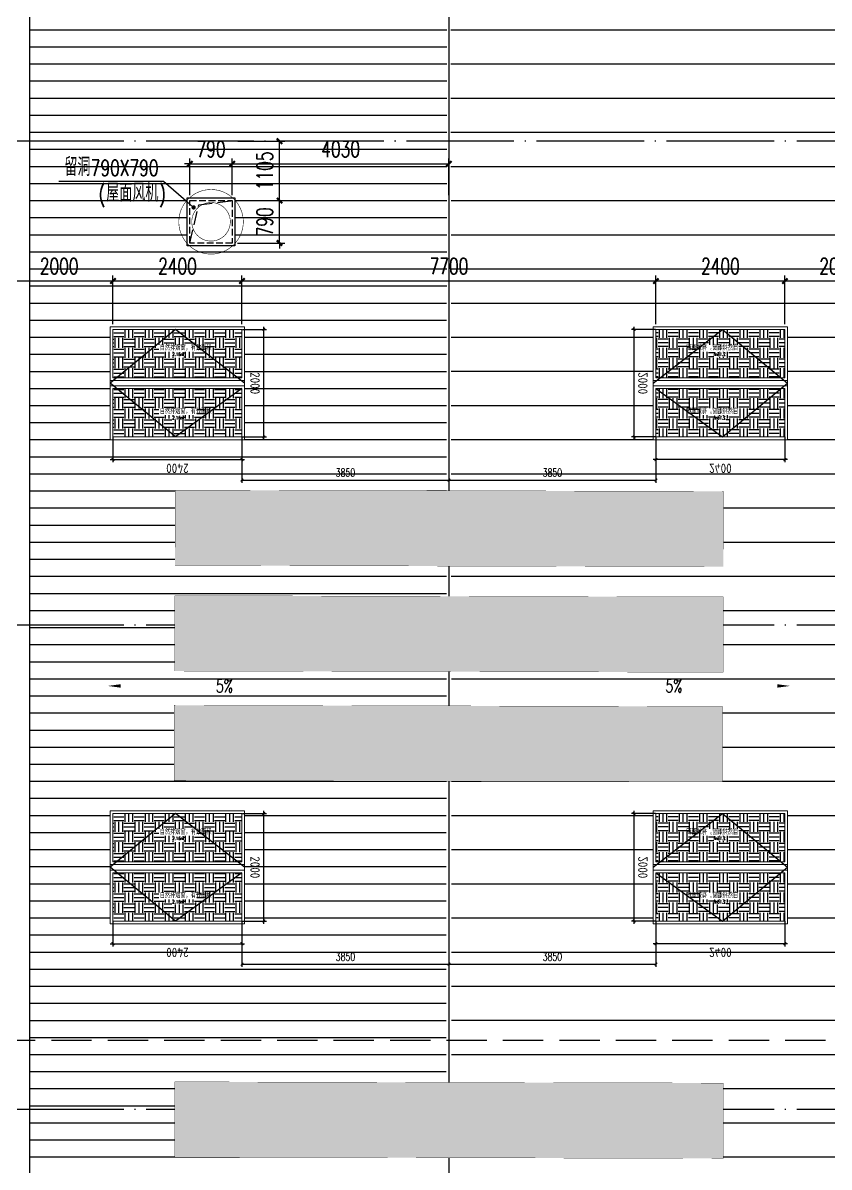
# Model space of a CAD drawing. Extents: x -1313754 to 847533, y 489853 to 941203.
# Drawn here: x 256870 to 271868, y 749747 to 771018 of the extents above; entities that cross this region are included whole.
import ezdxf

# ---------------------------------------------------------------- set-up
doc = ezdxf.new("R2010")
doc.units = 0
doc.header["$LTSCALE"] = 1000
doc.header["$MEASUREMENT"] = 0
for name, pattern in [('DASH', [0.35, 0.25, -0.1]), ('DOTE', [2.42, 2, -0.2, 0.02, -0.2]), ('HIDDEN', [9.525, 6.35, -3.175])]:
    doc.linetypes.add(name, pattern=pattern)
doc.layers.get('Defpoints').update_dxf_attribs({"color": 210})
for name, color, linetype in [('99平面图例外参$0$A-HATCH-2', 251, 'Continuous'), ('A-AXIS-DOTE', 14, 'DOTE'), ('A-AXIS-DP', 126, 'Continuous'), ('A-AXIS-SYMB', 3, 'Continuous'), ('A-DRAIN', 142, 'Continuous'), ('A-HATCH-2', 251, 'Continuous'), ('A-LIN-V', 9, 'Continuous'), ('A-SFCE', 30, 'Continuous'), ('A-WINDOW', 140, 'Continuous'), ('AS-COLN', 6, 'Continuous'), ('AS-WALL', 40, 'Continuous'), ('AS-结构边线层', 200, 'Continuous'), ('DIM_SYMB', 3, 'Continuous'), ('E-电气标注', 84, 'Continuous'), ('PUB_TEXT', 7, 'Continuous'), ('SPACE', 7, 'Continuous'), ('SPACE_HATCH', 8, 'Continuous'), ('参考线', 8, 'Continuous'), ('外框', 1, 'HIDDEN'), ('暖通', 7, 'Continuous'), ('虹吸雨水斗', 6, 'Continuous')]:
    doc.layers.add(name, color=color, linetype=linetype)
doc.layers.add('成型线', color=3, linetype='Continuous', lineweight=18)
doc.styles.add('_TCH_DIM', font='SIMPLEX', dxfattribs={"bigfont": 'GBCBIG'})
doc.styles.add('_TCH_DIM_T3', font='SIMPLEX', dxfattribs={"width": 0.705882, "bigfont": 'GBCBIG'})
doc.styles.add('_TCH_SPACE', font='SIMPLEX', dxfattribs={"height": 5, "bigfont": 'GBCBIG'})
doc.styles.get("Standard").update_dxf_attribs({"font": 'gbenor.shx', "bigfont": 'gbcbig.shx'})
doc.dimstyles.new('_TCH_ARCH&&100', dxfattribs={"dimtxt": 297.5, "dimasz": 100, "dimexe": 100, "dimexo": 100, "dimgap": 126.25, "dimtad": 1, "dimdec": 0, "dimzin": 0, "dimdsep": 46, "dimtxsty": '_TCH_DIM_T3', "dimblk": 'ARCHTICK', "dimcen": 0.09, "dimclrt": 7, "dimazin": 2, "dimtfac": 1, "dimtdec": 0, "dimtix": 1, "dimtmove": 2, "dimatfit": 3, "dimfxl": 0, "dimtolj": 1, "dimtzin": 0, "dimarcsym": 0})
doc.dimstyles.new('_TCH_ARCH&&50', dxfattribs={"dimtxt": 148.75, "dimasz": 50, "dimexe": 50, "dimexo": 50, "dimgap": 63.125, "dimtad": 1, "dimdec": 0, "dimzin": 0, "dimdsep": 46, "dimtxsty": '_TCH_DIM_T3', "dimblk": 'ARCHTICK', "dimcen": 0.09, "dimclrt": 7, "dimazin": 2, "dimtfac": 1, "dimtdec": 0, "dimtix": 1, "dimtmove": 2, "dimatfit": 3, "dimfxl": 0, "dimtolj": 1, "dimtzin": 0, "dimarcsym": 0})
pattern_1 = [(0, (0, 0), (187.5, 187.5), [187.5, -187.5]), (0, (0, 70.31), (187.5, 187.5), [187.5, -187.5]), (0, (0, 140.62), (187.5, 187.5), [187.5, -187.5]), (90, (23.44, 164.06), (-187.5, 187.5), [187.5, -187.5]), (90, (93.75, 164.06), (-187.5, 187.5), [187.5, -187.5]), (90, (164.06, 164.06), (-187.5, 187.5), [187.5, -187.5])]

# ---------------------------------------------------------------- blocks, each defined once
blk = doc.blocks.new('rrrrrrrrrrrrrrrrrrrrr')
at = {"layer": 'A-HATCH-2'}
h = blk.add_hatch(dxfattribs=at)
h.set_pattern_fill('ANSI31', color=256, scale=400, angle=135)
h.set_pattern_definition([(180, (-500100, 0), (-6e-14, -635), [])])
h.paths.add_polyline_path([(-230998, 832220), (-235304.2, 818948.4), (-235249.4, 746374.3), (-235304.2, 741420), (-227504.2, 741420), (-227504.2, 832220)])
h = blk.add_hatch(dxfattribs=at)
h.set_pattern_fill('ANSI31', color=256, scale=200, angle=135)
h.set_pattern_definition([(180, (-500100, 0), (-3e-14, -317.5), [])])
h.paths.add_polyline_path([(-243104.2, 792640.4), (-235304.2, 816680.2), (-235304.2, 830430), (-235359, 746374.3), (-235304.2, 741420), (-243104.2, 741420)])
at = {"layer": 'A-AXIS-SYMB'}
for points in [[(-239720, 758691.6, 0, 0, 0), (-241650, 758691.6, 0, 64, 0), (-241410, 758691.6, 0, 0, 0)], [(-230888.4, 758691.6, 0, 0, 0), (-228958.4, 758691.6, 0, 64, 0), (-229198.4, 758691.6, 0, 0, 0)]]:
    blk.add_lwpolyline(points, format="xyseb", dxfattribs=at)
at = {"layer": 'A-LIN-V'}
blk.add_lwpolyline([(-243104.2, 792640.4), (-243104.2, 741420)], dxfattribs=at)
at = {"layer": 'A-SFCE'}
blk.add_line((-235304.2, 818948.4), (-235304.2, 741420), dxfattribs=at)
at = {"layer": 'PUB_TEXT', "style": '_TCH_DIM', "width": 0.705882}
for p in [(-239636, 758572.6), (-231276.4, 758572.6)]:
    blk.add_text('5%', height=238, dxfattribs=at).set_placement(p)
blk = doc.blocks.new('_ArchTick')
at = {"color": 0, "linetype": 'ByBlock', "const_width": 0.4}
blk.add_lwpolyline([(-0.5, -0.5), (0.5, 0.5)], dxfattribs=at)
blk = doc.blocks.new('44')
at = {"layer": 'A-AXIS-DP', "color": 1}
for p, q in [((280302, 745270), (280302, 747370)), ((277446, 744900), (279946, 744900))]:
    blk.add_line(p, q, dxfattribs=at)
for p, xscale, yscale, zscale, rotation in [((280302, 747320), -50.00000000000003, 50.00000000000003, 50.00000000000001, 270), ((280302, 745320), -50.00000000000001, 50.00000000000001, 50.00000000000001, 90), ((279896, 744900), -50, 50, 50, 180)]:
    blk.add_blockref('_ArchTick', p, dxfattribs=dict(at, xscale=xscale, yscale=yscale, zscale=zscale, rotation=rotation))
at = {"layer": 'A-AXIS-DP', "color": 1, "xscale": -50, "yscale": 50, "zscale": 50}
blk.add_blockref('_ArchTick', (277496, 744900), dxfattribs=at)
at = {"layer": 'A-AXIS-DP', "color": 1, "insert": (278696, 744737), "char_height": 175, "attachment_point": 5, "rotation": 180}
blk.add_mtext('\\A1;2400', dxfattribs=at)
blk.add_wipeout([(277446, 745270), (279946, 745270), (279946, 747370), (277446, 747370)]).dxf.layer = '参考线'
at = {"layer": 'SPACE_HATCH'}
h = blk.add_hatch(dxfattribs=at)
h.set_pattern_fill('土壤', color=1, scale=50, style=0)
h.set_pattern_definition(pattern_1)
h.paths.add_polyline_path([(277496, 746420), (279896, 746420), (279896, 747320), (277496, 747320)])
h.paths.add_polyline_path([(278352, 746904), (279057, 746904), (279057, 747034), (278352, 747034)])
h.paths.add_polyline_path([(278591, 746811), (278817, 746811), (278817, 746895), (278591, 746895)])
h = blk.add_hatch(dxfattribs=at)
h.set_pattern_fill('土壤', color=1, scale=50, style=0)
h.set_pattern_definition(pattern_1)
h.paths.add_polyline_path([(277496, 746220), (279896, 746220), (279896, 745320), (277496, 745320)])
h.paths.add_polyline_path([(278352, 745724), (279057, 745724), (279057, 745854), (278352, 745854)])
h.paths.add_polyline_path([(278591, 745631), (278817, 745631), (278817, 745715), (278591, 745715)])
at = {"layer": 'A-AXIS-DP', "color": 1}
for p, q in [((279906, 747320), (280352, 747320)), ((277496, 745320), (277496, 744850)), ((279896, 745320), (279896, 744850)), ((279906, 745320), (280352, 745320))]:
    blk.add_line(p, q, dxfattribs=at)
at = {"layer": '外框'}
for points in [[(279946, 746320), (278658, 747320), (277446, 746320)], [(279896, 746220), (278658, 745320), (277446, 746320)]]:
    blk.add_lwpolyline(points, dxfattribs=at)
at = {"layer": '成型线'}
for p, q in [((279946, 745270), (279946, 747370)), ((277496, 746420), (279896, 746420)), ((277446, 746370), (279946, 746370)), ((277446, 746270), (279946, 746270)), ((277496, 746220), (279896, 746220))]:
    blk.add_line(p, q, dxfattribs=at)
for points in [[(279946, 745270), (277446, 745270), (277446, 747370), (279946, 747370)], [(277496, 746420), (277496, 747320), (279896, 747320), (279896, 746420)], [(279896, 746220), (279896, 745320), (277496, 745320), (277496, 746220)]]:
    blk.add_lwpolyline(points, dxfattribs=at)
at = {"layer": 'A-AXIS-DP', "color": 1, "insert": (280139, 746320), "char_height": 175, "attachment_point": 5, "rotation": 270}
blk.add_mtext('\\A1;2000', dxfattribs=at)
at = {"layer": 'SPACE', "color": 1, "style": '_TCH_SPACE'}
for p in [(278365, 746930), (278365, 745750)]:
    blk.add_text('自然排烟窗，有效面积', height=96.5, dxfattribs=at).set_placement(p)
at = {"layer": 'SPACE', "color": 1, "style": '_TCH_SPACE', "width": 0.705882}
for s, height, p in [('2.16m', 59.5, (278600, 746828)), ('2', 29.8, (278792, 746863)), ('2.16m', 59.5, (278600, 745648)), ('2', 29.8, (278792, 745683))]:
    blk.add_text(s, height=height, dxfattribs=at).set_placement(p)
blk = doc.blocks.new('*D2540')
at = {"layer": 'A-WINDOW', "color": 0, "lineweight": -2}
for p, q in [((293946, 817220), (293946, 816470)), ((297796, 817220), (297796, 816470)), ((293946, 816520), (297796, 816520))]:
    blk.add_line(p, q, dxfattribs=at)
at = {"layer": 'Defpoints', "color": 0}
for p in [(293946, 817270), (297796, 817270), (297796, 816520)]:
    blk.add_point(p, dxfattribs=at)
at = {"layer": 'A-WINDOW', "color": 0, "lineweight": -2, "xscale": 50, "yscale": 50, "zscale": 50, "rotation": 180}
blk.add_blockref('_ArchTick', (293946, 816520), dxfattribs=at)
at = {"layer": 'A-WINDOW', "color": 0, "lineweight": -2, "xscale": 50, "yscale": 50, "zscale": 50}
blk.add_blockref('_ArchTick', (297796, 816520), dxfattribs=at)
at = {"layer": 'A-WINDOW', "color": 7, "insert": (295871, 816658), "char_height": 148.8, "attachment_point": 5, "style": '_TCH_DIM_T3'}
blk.add_mtext('\\A1;3850', dxfattribs=at)
blk = doc.blocks.new('*D2541')
at = {"layer": 'A-WINDOW', "color": 0, "lineweight": -2}
for p, q in [((297796, 817220), (297796, 816470)), ((301646, 817220), (301646, 816470)), ((297796, 816520), (301646, 816520))]:
    blk.add_line(p, q, dxfattribs=at)
at = {"layer": 'Defpoints', "color": 0}
for p in [(297796, 817270), (301646, 817270), (301646, 816520)]:
    blk.add_point(p, dxfattribs=at)
at = {"layer": 'A-WINDOW', "color": 0, "lineweight": -2, "xscale": 50, "yscale": 50, "zscale": 50, "rotation": 180}
blk.add_blockref('_ArchTick', (297796, 816520), dxfattribs=at)
at = {"layer": 'A-WINDOW', "color": 0, "lineweight": -2, "xscale": 50, "yscale": 50, "zscale": 50}
blk.add_blockref('_ArchTick', (301646, 816520), dxfattribs=at)
at = {"layer": 'A-WINDOW', "color": 7, "insert": (299721, 816658), "char_height": 148.8, "attachment_point": 5, "style": '_TCH_DIM_T3'}
blk.add_mtext('\\A1;3850', dxfattribs=at)
blk = doc.blocks.new('*D2169')
at = {"layer": 'A-AXIS-DP', "color": 0, "lineweight": -2}
for p, q in [((256546, 765420), (256546, 766320)), ((256546, 766220), (258546, 766220)), ((258546, 765420), (258546, 766320))]:
    blk.add_line(p, q, dxfattribs=at)
at = {"layer": 'Defpoints', "color": 0}
for p in [(258546, 766220), (256546, 765320), (258546, 765320)]:
    blk.add_point(p, dxfattribs=at)
at = {"layer": 'A-AXIS-DP', "color": 0, "lineweight": -2, "xscale": 100, "yscale": 100, "zscale": 100, "rotation": 180}
blk.add_blockref('_ArchTick', (256546, 766220), dxfattribs=at)
at = {"layer": 'A-AXIS-DP', "color": 0, "lineweight": -2, "xscale": 100, "yscale": 100, "zscale": 100}
blk.add_blockref('_ArchTick', (258546, 766220), dxfattribs=at)
at = {"layer": 'A-AXIS-DP', "color": 7, "insert": (257546, 766495), "char_height": 297.5, "attachment_point": 5, "style": '_TCH_DIM_T3'}
blk.add_mtext('\\A1;2000', dxfattribs=at)
blk = doc.blocks.new('*D2170')
at = {"layer": 'A-AXIS-DP', "color": 0, "lineweight": -2}
for p, q in [((258546, 765420), (258546, 766320)), ((258546, 766220), (260946, 766220)), ((260946, 765420), (260946, 766320))]:
    blk.add_line(p, q, dxfattribs=at)
at = {"layer": 'Defpoints', "color": 0}
for p in [(260946, 766220), (258546, 765320), (260946, 765320)]:
    blk.add_point(p, dxfattribs=at)
at = {"layer": 'A-AXIS-DP', "color": 0, "lineweight": -2, "xscale": 100, "yscale": 100, "zscale": 100, "rotation": 180}
blk.add_blockref('_ArchTick', (258546, 766220), dxfattribs=at)
at = {"layer": 'A-AXIS-DP', "color": 0, "lineweight": -2, "xscale": 100, "yscale": 100, "zscale": 100}
blk.add_blockref('_ArchTick', (260946, 766220), dxfattribs=at)
at = {"layer": 'A-AXIS-DP', "color": 7, "insert": (259746, 766495), "char_height": 297.5, "attachment_point": 5, "style": '_TCH_DIM_T3'}
blk.add_mtext('\\A1;2400', dxfattribs=at)
blk = doc.blocks.new('*D2171')
at = {"layer": 'A-AXIS-DP', "color": 0, "lineweight": -2}
for p, q in [((260946, 765420), (260946, 766320)), ((260946, 766220), (268646, 766220)), ((268646, 765420), (268646, 766320))]:
    blk.add_line(p, q, dxfattribs=at)
at = {"layer": 'Defpoints', "color": 0}
for p in [(268646, 766220), (260946, 765320), (268646, 765320)]:
    blk.add_point(p, dxfattribs=at)
at = {"layer": 'A-AXIS-DP', "color": 0, "lineweight": -2, "xscale": 100, "yscale": 100, "zscale": 100, "rotation": 180}
blk.add_blockref('_ArchTick', (260946, 766220), dxfattribs=at)
at = {"layer": 'A-AXIS-DP', "color": 0, "lineweight": -2, "xscale": 100, "yscale": 100, "zscale": 100}
blk.add_blockref('_ArchTick', (268646, 766220), dxfattribs=at)
at = {"layer": 'A-AXIS-DP', "color": 7, "insert": (264796, 766495), "char_height": 297.5, "attachment_point": 5, "style": '_TCH_DIM_T3'}
blk.add_mtext('\\A1;7700', dxfattribs=at)
blk = doc.blocks.new('*D2172')
at = {"layer": 'A-AXIS-DP', "color": 0, "lineweight": -2}
for p, q in [((268646, 765420), (268646, 766320)), ((268646, 766220), (271046, 766220)), ((271046, 765420), (271046, 766320))]:
    blk.add_line(p, q, dxfattribs=at)
at = {"layer": 'Defpoints', "color": 0}
for p in [(271046, 766220), (268646, 765320), (271046, 765320)]:
    blk.add_point(p, dxfattribs=at)
at = {"layer": 'A-AXIS-DP', "color": 0, "lineweight": -2, "xscale": 100, "yscale": 100, "zscale": 100, "rotation": 180}
blk.add_blockref('_ArchTick', (268646, 766220), dxfattribs=at)
at = {"layer": 'A-AXIS-DP', "color": 0, "lineweight": -2, "xscale": 100, "yscale": 100, "zscale": 100}
blk.add_blockref('_ArchTick', (271046, 766220), dxfattribs=at)
at = {"layer": 'A-AXIS-DP', "color": 7, "insert": (269846, 766495), "char_height": 297.5, "attachment_point": 5, "style": '_TCH_DIM_T3'}
blk.add_mtext('\\A1;2400', dxfattribs=at)
blk = doc.blocks.new('*D2173')
at = {"layer": 'A-AXIS-DP', "color": 0, "lineweight": -2}
for p, q in [((271046, 765420), (271046, 766320)), ((271046, 766220), (273046, 766220)), ((273046, 765420), (273046, 766320))]:
    blk.add_line(p, q, dxfattribs=at)
at = {"layer": 'Defpoints', "color": 0}
for p in [(273046, 766220), (271046, 765320), (273046, 765320)]:
    blk.add_point(p, dxfattribs=at)
at = {"layer": 'A-AXIS-DP', "color": 0, "lineweight": -2, "xscale": 100, "yscale": 100, "zscale": 100, "rotation": 180}
blk.add_blockref('_ArchTick', (271046, 766220), dxfattribs=at)
at = {"layer": 'A-AXIS-DP', "color": 0, "lineweight": -2, "xscale": 100, "yscale": 100, "zscale": 100}
blk.add_blockref('_ArchTick', (273046, 766220), dxfattribs=at)
at = {"layer": 'A-AXIS-DP', "color": 7, "insert": (272046, 766495), "char_height": 297.5, "attachment_point": 5, "style": '_TCH_DIM_T3'}
blk.add_mtext('\\A1;2000', dxfattribs=at)
blk = doc.blocks.new('dote')
at = {"layer": 'A-AXIS-DOTE'}
for p, q in [((76282.2, -36000), (-41310, -36000)), ((76282.2, -45000), (-41310, -45000)), ((76282.2, -54000), (-41310, -54000))]:
    blk.add_line(p, q, dxfattribs=at)
at = {"layer": 'DIM_SYMB', "linetype": 'DASH', "ltscale": 3}
blk.add_lwpolyline([(-42863.6, -52710.9), (162136.4, -52710.9)], dxfattribs=at)
blk = doc.blocks.new('*D138')
at = {"layer": 'A-AXIS-DP', "color": 0, "lineweight": -2}
for p, q in [((-1274, 395), (-1274, 495)), ((-495, 395), (-1374, 395)), ((-1274, 395), (-1274, -395)), ((-495, -395), (-1374, -395)), ((-1274, -395), (-1274, -495))]:
    blk.add_line(p, q, dxfattribs=at)
at = {"layer": 'Defpoints', "color": 0}
for p in [(-395, 395), (-1274, -395), (-395, -395)]:
    blk.add_point(p, dxfattribs=at)
at = {"layer": 'A-AXIS-DP', "color": 0, "lineweight": -2, "xscale": 100, "yscale": 100, "zscale": 100}
for p, rotation in [((-1274, 395), 270), ((-1274, -395), 90)]:
    blk.add_blockref('_ArchTick', p, dxfattribs=dict(at, rotation=rotation))
at = {"layer": 'A-AXIS-DP', "color": 7, "insert": (-999, 0), "char_height": 297.5, "attachment_point": 5, "rotation": 270, "style": '_TCH_DIM_T3'}
blk.add_mtext('\\A1;790', dxfattribs=at)
blk = doc.blocks.new('*D139')
at = {"layer": 'A-AXIS-DP', "color": 0, "lineweight": -2}
for p, q in [((-395, -495), (-395, -1178)), ((395, -495), (395, -1178)), ((-395, -1078), (-495, -1078)), ((395, -1078), (-395, -1078)), ((395, -1078), (495, -1078))]:
    blk.add_line(p, q, dxfattribs=at)
at = {"layer": 'Defpoints', "color": 0}
for p in [(-395, -395), (395, -395), (-395, -1078)]:
    blk.add_point(p, dxfattribs=at)
at = {"layer": 'A-AXIS-DP', "color": 0, "lineweight": -2, "xscale": 100, "yscale": 100, "zscale": 100}
blk.add_blockref('_ArchTick', (-395, -1078), dxfattribs=at)
at = {"layer": 'A-AXIS-DP', "color": 0, "lineweight": -2, "xscale": 100, "yscale": 100, "zscale": 100, "rotation": 180}
blk.add_blockref('_ArchTick', (395, -1078), dxfattribs=at)
at = {"layer": 'A-AXIS-DP', "color": 7, "insert": (0, -1353), "char_height": 297.5, "attachment_point": 5, "rotation": 180, "style": '_TCH_DIM_T3'}
blk.add_mtext('\\A1;790', dxfattribs=at)
blk = doc.blocks.new('*D2368')
at = {"layer": 'A-AXIS-DP', "color": 0, "lineweight": -2}
for p, q in [((260766, 767815), (260766, 768498)), ((260766, 768398), (264796, 768398)), ((264796, 767815), (264796, 768498))]:
    blk.add_line(p, q, dxfattribs=at)
at = {"layer": 'Defpoints', "color": 0}
for p in [(264796, 768398), (260766, 767715), (264796, 767715)]:
    blk.add_point(p, dxfattribs=at)
at = {"layer": 'A-AXIS-DP', "color": 0, "lineweight": -2, "xscale": 100, "yscale": 100, "zscale": 100, "rotation": 180}
blk.add_blockref('_ArchTick', (260766, 768398), dxfattribs=at)
at = {"layer": 'A-AXIS-DP', "color": 0, "lineweight": -2, "xscale": 100, "yscale": 100, "zscale": 100}
blk.add_blockref('_ArchTick', (264796, 768398), dxfattribs=at)
at = {"layer": 'A-AXIS-DP', "color": 7, "insert": (262781, 768673), "char_height": 297.5, "attachment_point": 5, "style": '_TCH_DIM_T3'}
blk.add_mtext('\\A1;4030', dxfattribs=at)
blk = doc.blocks.new('*D2369')
at = {"layer": 'A-AXIS-DP', "color": 0, "lineweight": -2}
for p, q in [((260866, 768820), (261745, 768820)), ((261645, 767715), (261645, 768820)), ((260866, 767715), (261745, 767715))]:
    blk.add_line(p, q, dxfattribs=at)
at = {"layer": 'Defpoints', "color": 0}
for p in [(260766, 768820), (261645, 768820), (260766, 767715)]:
    blk.add_point(p, dxfattribs=at)
at = {"layer": 'A-AXIS-DP', "color": 0, "lineweight": -2, "xscale": 100, "yscale": 100, "zscale": 100}
for p, rotation in [((261645, 768820), 90), ((261645, 767715), 270)]:
    blk.add_blockref('_ArchTick', p, dxfattribs=dict(at, rotation=rotation))
at = {"layer": 'A-AXIS-DP', "color": 7, "insert": (261370, 768267), "char_height": 297.5, "attachment_point": 5, "rotation": 90, "style": '_TCH_DIM_T3'}
blk.add_mtext('\\A1;1105', dxfattribs=at)
blk = doc.blocks.new('w42343eeee')
blk.add_wipeout([(367285, 568212), (365883, 568215), (365906, 578415), (367306, 578412)]).dxf.layer = '参考线'
at = {"layer": '99平面图例外参$0$A-HATCH-2'}
h = blk.add_hatch(dxfattribs=at)
h.set_pattern_fill('ANSI33', color=256, scale=75)
h.set_pattern_definition([(45, (1135667.22, 924695.12), (-168.3798, 168.3798), []), (45, (1135835.6, 924695.12), (-168.3798, 168.3798), [119.0625, -59.53125])])
h.paths.add_polyline_path([(366843, 550430), (365843, 550432)])
h.paths.add_polyline_path([(365906, 578415), (367306, 578412), (367283, 568212), (365883, 568215)])
at = {"layer": 'E-电气标注', "color": 1, "const_width": 5}
blk.add_lwpolyline([(365906, 578415), (365883, 568215), (367283, 568212), (367306, 578412)], close=True, dxfattribs=at)
blk = doc.blocks.new('w242343')
at = {"layer": 'A-SFCE', "rotation": 270.1299680659603}
for p in [(40598173436.169228, 3386153376.049073), (40598173436.565079, 3386151376.052275), (40598173428.5802, 3386149376.053816), (40598173456.955688, 3386142376.081957)]:
    blk.add_blockref('w42343eeee', p, dxfattribs=at)
for p in [(40598156936.211678, 3386153338.620992), (40598156936.607529, 3386151376.05237), (40598156928.62265, 3386149338.625731), (40598156956.998138, 3386142338.65387)]:
    blk.add_blockref('w42343eeee', p, dxfattribs=at)
blk = doc.blocks.new('21321423')
at = {"layer": 'A-DRAIN'}
blk.add_line((256996, 759820), (256096, 759820), dxfattribs=at)
blk = doc.blocks.new('nr3453464')
at = {"layer": 'A-LIN-V'}
blk.add_blockref('44', (14050, 72000), dxfattribs=at)
at = {"layer": 'A-LIN-V', "xscale": -0.9999999999999998}
blk.add_blockref('44', (581541.6, 72000), dxfattribs=at)
at = {"layer": 'A-WINDOW', "color": 1}
for p1, p2, picture, middle in [((293945.8, 817270), (297795.8, 817270), '*D2540', (295870.8, 816657.5)), ((297795.8, 817270), (301645.8, 817270), '*D2541', (299720.8, 816657.5))]:
    dim = blk.add_aligned_dim(p1=p1, p2=p2, distance=-750, dimstyle='_TCH_ARCH&&50', dxfattribs=at)
    dim.commit()
    dim.dimension.update_dxf_attribs({"geometry": picture, "text_midpoint": middle})
blk = doc.blocks.new('242343243')
at = {"layer": 'A-WINDOW'}
for p in [(-33000, -54000), (-33000, -63000)]:
    blk.add_blockref('nr3453464', p, dxfattribs=at)
at = {"layer": 'A-AXIS-DP'}
for p1, p2, picture, middle in [((256545.8, 765320), (258545.8, 765320), '*D2169', (257545.8, 766495.1)), ((258545.8, 765320), (260945.8, 765320), '*D2170', (259745.8, 766495.1)), ((260945.8, 765320), (268645.8, 765320), '*D2171', (264795.8, 766495.1)), ((268645.8, 765320), (271045.8, 765320), '*D2172', (269845.8, 766495.1)), ((271045.8, 765320), (273045.8, 765320), '*D2173', (272045.8, 766495.1))]:
    dim = blk.add_aligned_dim(p1=p1, p2=p2, distance=900.1, dimstyle='_TCH_ARCH&&100', dxfattribs=at)
    dim.commit()
    dim.dimension.update_dxf_attribs({"geometry": picture, "text_midpoint": middle})
blk = doc.blocks.new('fengji')
at = {"layer": 'DIM_SYMB'}
blk.add_line((884.2, -747.9), (2834.2, -747.9), dxfattribs=at)
at = {"layer": 'DIM_SYMB', "color": 7, "style": '_TCH_DIM', "width": 0.705882}
for s, p in [(')', (967.7, -372.9)), ('(', (2090.7, -372.9)), ('790X790', (2237.7, -852.9))]:
    blk.add_text(s, height=297.5, rotation=180, dxfattribs=at).set_placement(p)
at = {"layer": 'DIM_SYMB', "color": 7, "style": '_TCH_DIM'}
for s, p in [('屋面风机', (1950.7, -372.9)), ('留洞', (2729.2, -852.9))]:
    blk.add_text(s, height=337.59, rotation=180, dxfattribs=at).set_placement(p)
blk.add_wipeout([(-445, 445), (445, 445), (445, -445), (-445, -445)]).dxf.layer = '参考线'
at = {"layer": 'A-HATCH-2', "const_width": 10}
for points in [[(0, -600.2, -1), (0, 600.2, -1)], [(0, -600.2, 1), (0, 600.2, 1)]]:
    blk.add_lwpolyline(points, format="xyb", dxfattribs=at)
at = {"layer": 'A-HATCH-2', "linetype": 'DASH', "const_width": 10}
for points in [[(0, -358.3, -1), (0, 358.3, -1)], [(0, -358.3, 1), (0, 358.3, 1)]]:
    blk.add_lwpolyline(points, format="xyb", dxfattribs=at)
at = {"layer": 'AS-COLN', "ltscale": 0.5}
blk.add_lwpolyline([(-445, 445), (445, 445), (445, -445), (-445, -445)], close=True, dxfattribs=at)
at = {"layer": 'AS-COLN', "linetype": 'DASH', "ltscale": 0.5}
blk.add_lwpolyline([(-395, 395), (395, 395), (395, -395), (-395, -395)], close=True, dxfattribs=at)
at = {"layer": 'AS-结构边线层', "linetype": 'DASH'}
blk.add_lwpolyline([(395, 395), (225.4, -315), (-395, -395)], dxfattribs=at)
at = {"layer": 'DIM_SYMB'}
blk.add_line((324.2, -267.9), (884.2, -747.9), dxfattribs=at)
at = {"layer": 'DIM_SYMB', "const_width": 40}
blk.add_lwpolyline([(310.3, -253.5, -1), (338.1, -282.3, -1)], format="xyb", close=True, dxfattribs=at)
at = {"layer": 'A-AXIS-DP'}
for p1, distance, picture, middle in [((-395, 395), -879.2, '*D138', (-999.2, 0)), ((395, -395), 682.9, '*D139', (0, -1352.9))]:
    dim = blk.add_aligned_dim(p1=p1, p2=(-395, -395), distance=distance, dimstyle='_TCH_ARCH&&100', dxfattribs=at)
    dim.commit()
    dim.dimension.update_dxf_attribs({"geometry": picture, "text_midpoint": middle})
blk = doc.blocks.new('2312321321')
at = {"layer": '暖通', "rotation": 180}
blk.add_blockref('fengji', (260370.8, 767320), dxfattribs=at)
at = {"layer": 'A-AXIS-DP'}
for p2, distance, picture, middle in [((264795.8, 767715), 682.9, '*D2368', (262780.8, 768672.9)), ((260765.8, 768820), -879.2, '*D2369', (261370, 768267.5))]:
    dim = blk.add_aligned_dim(p1=(260765.8, 767715), p2=p2, distance=distance, dimstyle='_TCH_ARCH&&100', dxfattribs=at)
    dim.commit()
    dim.dimension.update_dxf_attribs({"geometry": picture, "text_midpoint": middle})

msp = doc.modelspace()

# ---------------------------------------------------------------- block references
msp.add_blockref('rrrrrrrrrrrrrrrrrrrrr', (500100, 0))

# ---------------------------------------------------------------- next in the draw order: block references
at = {"layer": 'A-WINDOW'}
msp.add_blockref('242343243', (0, 0), dxfattribs=at)

# ---------------------------------------------------------------- next in the draw order: block references
at = {"layer": 'AS-WALL'}
msp.add_blockref('dote', (279263.6, 804820), dxfattribs=at)

# ---------------------------------------------------------------- next in the draw order: block references
at = {"layer": '暖通', "color": 7}
msp.add_blockref('2312321321', (0, 0), dxfattribs=at)

# ---------------------------------------------------------------- next in the draw order: block references
at = {"layer": 'A-WINDOW', "rotation": 359.8700319340397}
msp.add_blockref('w242343', (-40606042043.5, -3292924822.4), dxfattribs=at)

# ---------------------------------------------------------------- next in the draw order: block references
at = {"layer": '虹吸雨水斗', "linetype": 'Continuous'}
msp.add_blockref('21321423', (0, 0), dxfattribs=at)

doc.saveas('drawing.dxf')
